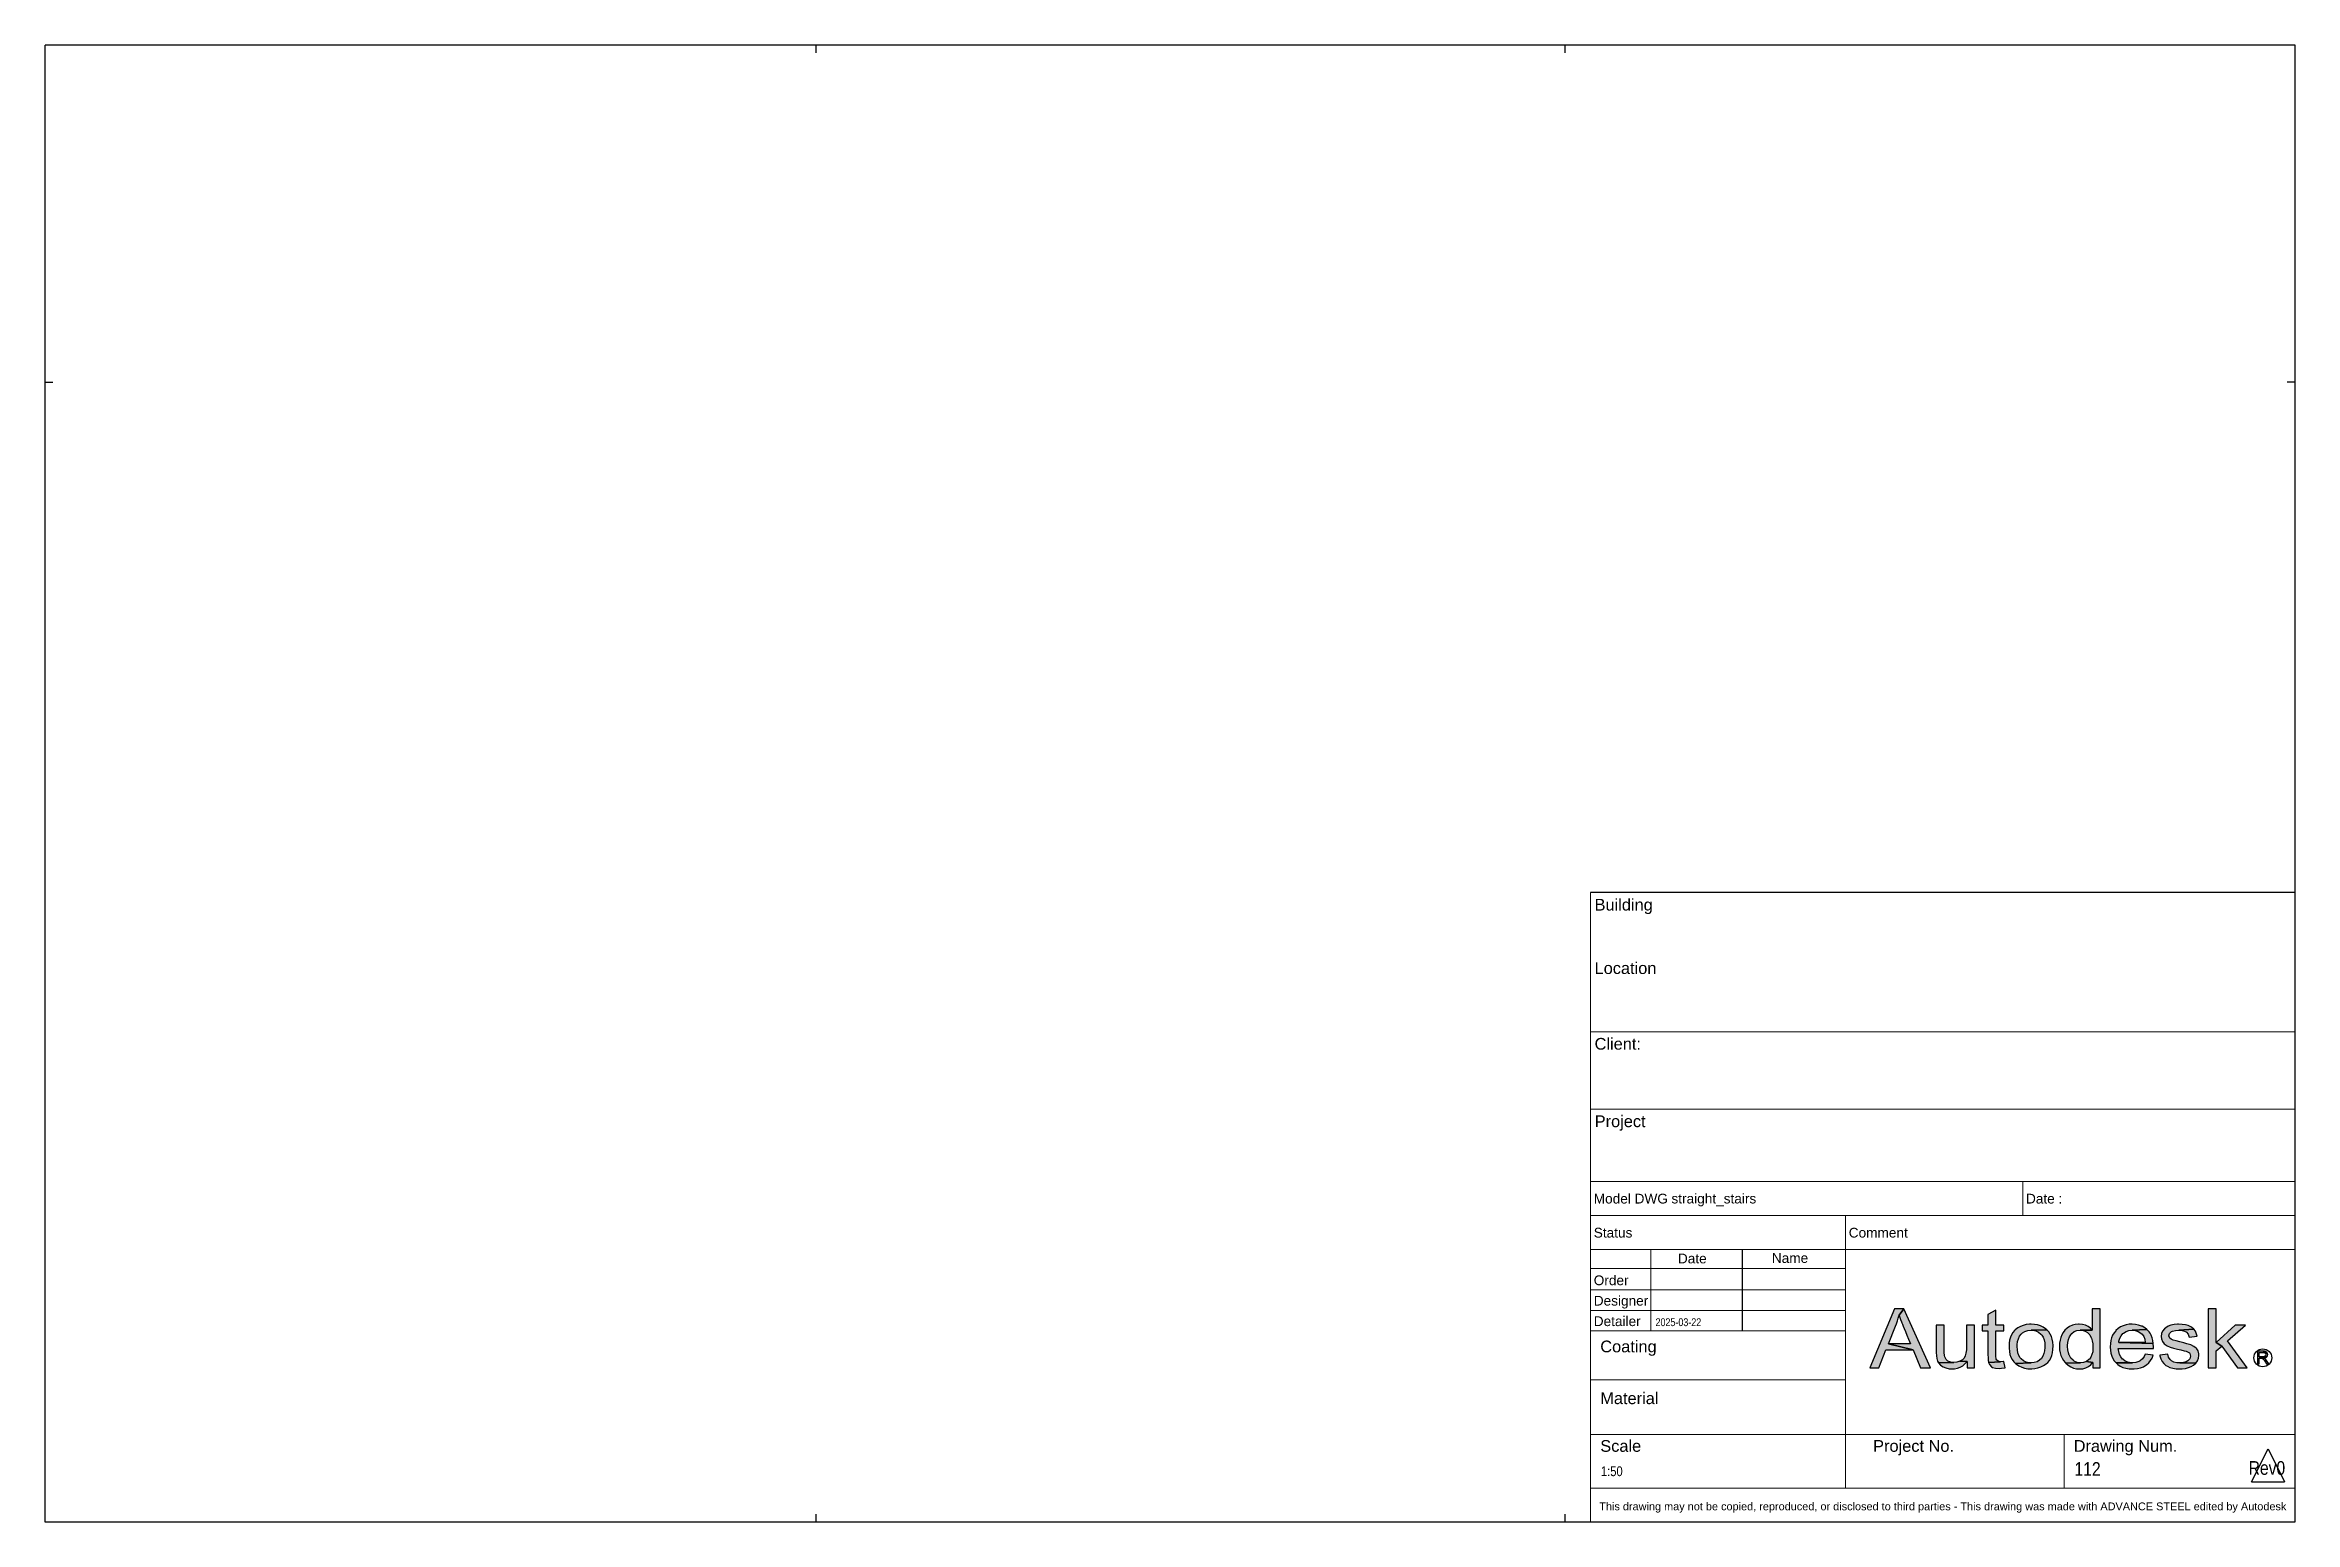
# Paper-space layout 'Layout1' of a CAD drawing. Header units: millimetres. Extents: x 0 to 577, y 0 to 378.
import ezdxf
from ezdxf.enums import TextEntityAlignment as Align

# ---------------------------------------------------------------- set-up
doc = ezdxf.new("R2010")
doc.units = ezdxf.units.MM
for name, color, linetype in [('AUTODESK_LOGO', 7, 'CONTINUOUS'), ('FRAME', 7, 'CONTINUOUS'), ('HEADER_ATRIBUTE', 7, 'CONTINUOUS'), ('HEADER_LINE', 7, 'CONTINUOUS'), ('HEADER_TEXT', 7, 'CONTINUOUS'), ('Standard', 7, 'CONTINUOUS')]:
    doc.layers.add(name, color=color, linetype=linetype)
doc.styles.add('ARIAL_1', font='arial.ttf', dxfattribs={"height": 3.5})
doc.styles.add('AS Style', font='ARIALN.TTF')

# ---------------------------------------------------------------- blocks, each defined once
blk = doc.blocks.new('HYPERSTEELPAGEFRAME')
at = {"layer": 'FRAME'}
for p, q in [((0, 378.4), (-576.6, 378.4)), ((-576.6, 378.4), (-576.6, 0)), ((-379, 376.4), (-379, 378.4)), ((-187, 376.4), (-187, 378.4)), ((0, 0), (0, 378.4)), ((-576.6, 292), (-574.6, 292)), ((0, 292), (-2, 292)), ((-576.6, 0), (0, 0)), ((-379, 0), (-379, 2)), ((-187, 0), (-187, 2))]:
    blk.add_line(p, q, dxfattribs=at)
blk = doc.blocks.new('HYPERSTEELPAGEHEADER')
at = {"layer": 'AUTODESK_LOGO'}
h = blk.add_hatch(color=256, dxfattribs=at)
h.dxf.hatch_style = 1
h.paths.add_polyline_path([(-100.23, 54.6), (-102.6, 54.6), (-108.98, 39.48), (-106.66, 39.48), (-104.82, 44.08), (-97.88, 44.08), (-104.19, 45.67), (-102.34, 50.2), (-102.11, 50.8), (-101.87, 51.51), (-101.67, 52.25), (-101.48, 53.02), (-101.43, 53.02)])
h.paths.add_polyline_path([(-100.23, 54.6), (-101.43, 53.02), (-101.32, 52.62), (-101.07, 51.86), (-100.85, 51.24), (-100.77, 51.04), (-100.62, 50.67), (-100.42, 50.19), (-100.16, 49.55), (-99.85, 48.78), (-99.47, 47.88), (-99.04, 46.84), (-98.55, 45.67), (-104.19, 45.67), (-97.88, 44.08), (-95.93, 39.48), (-93.45, 39.48)])
h.paths.add_polyline_path([(-89.9, 50.42), (-91.94, 50.42), (-91.94, 43.64), (-91.94, 43.4), (-91.89, 42.57), (-91.77, 41.85), (-91.58, 41.22), (-91.34, 40.75), (-87.4, 40.83), (-88.24, 40.93), (-88.95, 41.24), (-89.41, 41.63), (-89.75, 42.27), (-89.82, 42.69), (-89.88, 43.42), (-89.9, 44.35)])
h.paths.add_polyline_path([(-82.17, 50.42), (-84.21, 50.42), (-84.21, 44.58), (-84.22, 44.12), (-84.32, 43.24), (-84.52, 42.53), (-84.82, 41.97), (-85.23, 41.56), (-85.88, 41.18), (-83.99, 41.08), (-83.99, 39.48), (-82.17, 39.48)])
h.paths.add_polyline_path([(-85.88, 41.18), (-86.62, 40.92), (-87.4, 40.83), (-91.34, 40.75), (-90.84, 40.2), (-90.15, 39.75), (-89.44, 39.47), (-88.65, 39.28), (-87.83, 39.22), (-87.3, 39.25), (-86.52, 39.38), (-85.8, 39.63), (-85.16, 40), (-84.57, 40.49), (-84.05, 41.08), (-83.99, 41.08)])
h.paths.add_polyline_path([(-20.18, 54.6), (-22.22, 54.6), (-22.22, 39.48), (-20.18, 39.48), (-20.18, 43.83), (-18.74, 45.08), (-20.18, 45.99)])
h.paths.add_polyline_path([(-12.69, 50.42), (-15.35, 50.42), (-20.18, 45.99), (-18.74, 45.08), (-14.73, 39.48), (-12.23, 39.48), (-17.3, 46.37)])
h.paths.add_polyline_path([(-29.89, 50.67), (-30.1, 50.67), (-30.99, 50.59), (-31.79, 50.42), (-32.5, 50.15), (-33.11, 49.78), (-33.46, 49.49), (-33.94, 48.91), (-34.23, 48.25), (-34.32, 47.52), (-34.24, 46.9), (-33.97, 46.22), (-33.49, 45.62), (-33.26, 45.43), (-32.73, 45.11), (-32.02, 44.8), (-31.15, 44.53), (-30.11, 44.27), (-29.25, 44.08), (-28.41, 43.89), (-27.89, 43.75), (-27.75, 43.7), (-27.07, 43.3), (-26.98, 43.2), (-26.75, 42.5), (-26.92, 41.83), (-27.46, 41.26), (-27.85, 41.04), (-28.59, 40.82), (-29.51, 40.74), (-25.44, 40.7), (-25.01, 41.3), (-24.75, 41.96), (-24.65, 42.68), (-24.67, 43.06), (-24.84, 43.81), (-25.18, 44.4), (-25.29, 44.52), (-25.89, 44.99), (-26.66, 45.35), (-27, 45.47), (-27.68, 45.67), (-28.53, 45.89), (-29.51, 46.13), (-30.43, 46.37), (-31.24, 46.61), (-31.76, 46.81), (-32.11, 47.06), (-32.34, 47.73), (-32.2, 48.3), (-31.62, 48.79), (-31.39, 48.89), (-30.64, 49.09), (-29.73, 49.15), (-25.96, 49.43), (-26.53, 49.9), (-26.7, 50), (-27.35, 50.3), (-28.09, 50.5), (-28.93, 50.63)])
h.paths.add_polyline_path([(-25.96, 49.43), (-29.73, 49.15), (-29.38, 49.14), (-28.54, 49), (-27.89, 48.71), (-27.8, 48.64), (-27.34, 48.1), (-27.1, 47.36), (-25.1, 47.61), (-25.22, 48.16), (-25.52, 48.85)], flags=17)
h.paths.add_polyline_path([(-32.62, 43.02), (-34.65, 42.75), (-34.62, 42.58), (-34.4, 41.81), (-34.07, 41.14), (-33.62, 40.58), (-33.06, 40.11), (-32.7, 39.89), (-32.04, 39.6), (-31.29, 39.38), (-30.43, 39.27), (-29.49, 39.22), (-28.92, 39.24), (-28.05, 39.35), (-27.28, 39.54), (-26.58, 39.84), (-25.98, 40.22), (-25.44, 40.7), (-29.51, 40.74), (-30.27, 40.79), (-31.06, 40.98), (-31.68, 41.31), (-32.03, 41.64), (-32.41, 42.25)])
h.paths.add_polyline_path([(-41.72, 50.67), (-42.46, 50.64), (-43.28, 50.51), (-44.05, 50.29), (-44.72, 49.98), (-45.34, 49.56), (-45.88, 49.06), (-45.93, 49.01), (-46.37, 48.45), (-46.73, 47.84), (-47.01, 47.17), (-47.21, 46.46), (-47.32, 45.69), (-47.37, 44.86), (-47.37, 44.82), (-47.32, 43.99), (-47.2, 43.22), (-46.98, 42.51), (-46.68, 41.86), (-46.3, 41.27), (-45.84, 40.74), (-41.61, 40.74), (-42.02, 40.76), (-42.81, 40.92), (-43.52, 41.23), (-44.14, 41.71), (-44.18, 41.75), (-44.61, 42.28), (-44.95, 42.91), (-45.17, 43.65), (-45.29, 44.48), (-36.26, 44.48), (-36.27, 44.82), (-36.32, 45.71), (-45.17, 46.01), (-45.12, 46.33), (-44.92, 47.06), (-44.57, 47.72), (-44.09, 48.28), (-43.94, 48.41), (-43.3, 48.82), (-42.56, 49.07), (-41.72, 49.15), (-37.93, 49.31), (-38.52, 49.78), (-39.19, 50.14), (-39.33, 50.21), (-40.11, 50.46), (-40.9, 50.62)])
h.paths.add_polyline_path([(-37.93, 49.31), (-41.72, 49.15), (-40.96, 49.08), (-40.21, 48.83), (-39.5, 48.41), (-39.16, 48.11), (-38.76, 47.55), (-38.5, 46.84), (-38.37, 46.01), (-45.17, 46.01), (-36.32, 45.71), (-36.43, 46.52), (-36.6, 47.22), (-36.83, 47.84), (-37.12, 48.36), (-37.39, 48.72)], flags=17)
h.paths.add_polyline_path([(-38.43, 43), (-38.69, 42.43), (-39.12, 41.79), (-39.65, 41.31), (-40.02, 41.08), (-40.76, 40.84), (-41.61, 40.74), (-45.84, 40.74), (-45.39, 40.34), (-44.77, 39.94), (-44.09, 39.62), (-43.33, 39.4), (-42.5, 39.27), (-41.61, 39.22), (-41.23, 39.23), (-40.36, 39.31), (-39.58, 39.5), (-38.86, 39.77), (-38.21, 40.14), (-38.02, 40.28), (-37.46, 40.77), (-36.99, 41.35), (-36.62, 42.01), (-36.34, 42.77)])
h.paths.add_polyline_path([(-49.91, 54.6), (-51.95, 54.6), (-51.95, 49.17), (-51.99, 49.17), (-55.06, 49.15), (-54.53, 49.11), (-53.77, 48.91), (-53.14, 48.52), (-52.62, 47.96), (-52.45, 47.71), (-52.16, 47.1), (-51.94, 46.41), (-51.81, 45.63), (-51.77, 44.78), (-51.77, 44.46), (-51.85, 43.62), (-52.04, 42.88), (-52.32, 42.26), (-52.7, 41.75), (-52.84, 41.6), (-53.47, 41.13), (-51.82, 40.87), (-51.82, 39.48), (-49.91, 39.48)])
h.paths.add_polyline_path([(-55.27, 50.67), (-55.47, 50.67), (-56.3, 50.58), (-57.06, 50.39), (-57.76, 50.08), (-58.39, 49.66), (-58.95, 49.13), (-58.97, 49.11), (-59.39, 48.57), (-59.73, 47.96), (-60.01, 47.3), (-60.19, 46.58), (-60.31, 45.79), (-60.35, 44.94), (-60.31, 44.12), (-60.18, 43.36), (-59.98, 42.65), (-59.69, 41.98), (-59.32, 41.38), (-58.86, 40.82), (-58.72, 40.66), (-54.97, 40.74), (-55.08, 40.74), (-55.86, 40.88), (-56.61, 41.22), (-56.89, 41.42), (-57.41, 41.95), (-57.82, 42.65), (-57.86, 42.73), (-58.08, 43.38), (-58.22, 44.12), (-58.26, 44.94), (-58.26, 45.18), (-58.19, 46.01), (-58.04, 46.74), (-57.79, 47.41), (-57.45, 47.99), (-57.17, 48.33), (-56.59, 48.79), (-55.89, 49.06), (-55.06, 49.15), (-51.99, 49.17), (-52.4, 49.63), (-52.98, 50.09), (-53.65, 50.41), (-54.42, 50.6)])
h.paths.add_polyline_path([(-53.47, 41.13), (-54.18, 40.85), (-54.97, 40.74), (-58.72, 40.66), (-58.12, 40.15), (-57.47, 39.74), (-56.76, 39.45), (-56, 39.27), (-55.18, 39.22), (-55.17, 39.22), (-54.33, 39.28), (-53.58, 39.49), (-52.92, 39.82), (-52.34, 40.28), (-51.86, 40.87), (-51.82, 40.87)])
h.paths.add_polyline_path([(-67.65, 50.67), (-68.05, 50.66), (-68.87, 50.56), (-69.65, 50.38), (-70.37, 50.1), (-71.04, 49.73), (-71.67, 49.25), (-71.85, 49.09), (-72.29, 48.57), (-72.65, 47.99), (-72.93, 47.34), (-73.13, 46.61), (-73.25, 45.82), (-73.29, 44.94), (-73.28, 44.51), (-73.2, 43.67), (-73.05, 42.89), (-72.81, 42.21), (-72.48, 41.59), (-72.09, 41.06), (-71.61, 40.59), (-67.65, 40.74), (-68.13, 40.77), (-68.89, 40.96), (-69.58, 41.3), (-70.18, 41.81), (-70.4, 42.07), (-70.76, 42.64), (-71.01, 43.31), (-71.15, 44.07), (-71.2, 44.94), (-71.19, 45.42), (-71.09, 46.24), (-70.9, 46.96), (-70.59, 47.58), (-70.21, 48.1), (-69.86, 48.42), (-69.21, 48.83), (-68.47, 49.07), (-67.65, 49.15), (-63.6, 49.22), (-63.91, 49.48), (-64.56, 49.91), (-65.25, 50.24), (-66, 50.48), (-66.8, 50.62)])
h.paths.add_polyline_path([(-63.6, 49.22), (-67.65, 49.15), (-67.18, 49.12), (-66.42, 48.95), (-65.73, 48.61), (-65.12, 48.11), (-64.91, 47.88), (-64.56, 47.31), (-64.3, 46.65), (-64.14, 45.88), (-64.09, 45.02), (-64.1, 44.69), (-64.18, 43.89), (-64.36, 43.15), (-64.63, 42.5), (-65, 41.92), (-65.45, 41.46), (-66.06, 41.07), (-66.81, 40.83), (-67.65, 40.74), (-71.61, 40.59), (-71.39, 40.42), (-70.73, 39.99), (-70.02, 39.65), (-69.28, 39.41), (-68.49, 39.27), (-67.65, 39.22), (-67.44, 39.22), (-66.64, 39.29), (-65.87, 39.47), (-65.13, 39.73), (-64.42, 40.1), (-63.74, 40.56), (-63.35, 40.9), (-62.94, 41.4), (-62.61, 41.98), (-62.34, 42.64), (-62.16, 43.38), (-62.04, 44.21), (-62, 45.12), (-62, 45.19), (-62.06, 46.03), (-62.2, 46.8), (-62.42, 47.51), (-62.73, 48.14), (-63.12, 48.72)])
h.paths.add_polyline_path([(-76.64, 54.27), (-78.68, 53.15), (-78.68, 50.42), (-80.16, 50.42), (-80.16, 48.98), (-78.68, 48.98), (-78.68, 42.68), (-78.67, 42.28), (-78.63, 41.48), (-78.54, 40.85), (-75.5, 41.07), (-75.87, 41.09), (-76.44, 41.42), (-76.55, 41.74), (-76.64, 42.58), (-76.64, 48.98), (-74.59, 48.98), (-74.59, 50.42), (-76.64, 50.42)])
h.paths.add_polyline_path([(-74.59, 41.15), (-74.68, 41.13), (-75.5, 41.07), (-78.54, 40.85), (-78.33, 40.32), (-77.79, 39.77), (-77.52, 39.61), (-76.79, 39.4), (-75.84, 39.33), (-75.2, 39.37), (-74.31, 39.5)])
h.paths.add_polyline_path([(-8.16, 43.77), (-9.61, 43.77), (-9.61, 40.49), (-9.18, 40.49), (-9.18, 41.95), (-8.68, 41.95), (-7.92, 41.99), (-7.67, 42.04), (-7.41, 42.14), (-7.22, 42.29), (-9.18, 42.33), (-9.18, 43.41), (-8.15, 43.41), (-7.27, 43.54), (-7.5, 43.68), (-7.58, 43.71), (-7.83, 43.76)])
h.paths.add_polyline_path([(-7.27, 43.54), (-8.15, 43.41), (-8.13, 43.41), (-7.83, 43.37), (-7.61, 43.26), (-7.51, 43.14), (-7.44, 42.87), (-7.45, 42.84), (-7.53, 42.58), (-7.56, 42.54), (-7.79, 42.39), (-7.94, 42.34), (-8.25, 42.33), (-9.18, 42.33), (-7.22, 42.29), (-7.16, 42.36), (-7.04, 42.6), (-7, 42.87), (-7.03, 43.12), (-7.14, 43.37)])
h.paths.add_polyline_path([(-7.92, 41.99), (-8.68, 41.95), (-8.44, 41.93), (-8.24, 41.84), (-8.22, 41.83), (-8.02, 41.63), (-7.89, 41.44), (-7.71, 41.17), (-7.27, 40.49), (-6.73, 40.49), (-7.3, 41.39), (-7.3, 41.39), (-7.48, 41.63), (-7.66, 41.82), (-7.67, 41.83)])
for points in [[(-100.23, 54.6), (-102.6, 54.6), (-108.98, 39.48), (-106.66, 39.48), (-104.82, 44.08), (-97.88, 44.08), (-104.19, 45.67), (-102.34, 50.2), (-102.11, 50.8), (-101.87, 51.51), (-101.67, 52.25), (-101.48, 53.02), (-101.43, 53.02)], [(-100.23, 54.6), (-101.43, 53.02), (-101.32, 52.62), (-101.07, 51.86), (-100.85, 51.24), (-100.77, 51.04), (-100.62, 50.67), (-100.42, 50.19), (-100.16, 49.55), (-99.85, 48.78), (-99.47, 47.88), (-99.04, 46.84), (-98.55, 45.67), (-104.19, 45.67), (-97.88, 44.08), (-95.93, 39.48), (-93.45, 39.48)], [(-76.64, 54.27), (-78.68, 53.15), (-78.68, 50.42), (-80.16, 50.42), (-80.16, 48.98), (-78.68, 48.98), (-78.68, 42.68), (-78.67, 42.28), (-78.63, 41.48), (-78.54, 40.85), (-75.5, 41.07), (-75.87, 41.09), (-76.44, 41.42), (-76.55, 41.74), (-76.64, 42.58), (-76.64, 48.98), (-74.59, 48.98), (-74.59, 50.42), (-76.64, 50.42)], [(-49.91, 54.6), (-51.95, 54.6), (-51.95, 49.17), (-51.99, 49.17), (-55.06, 49.15), (-54.53, 49.11), (-53.77, 48.91), (-53.14, 48.52), (-52.62, 47.96), (-52.45, 47.71), (-52.16, 47.1), (-51.94, 46.41), (-51.81, 45.63), (-51.77, 44.78), (-51.77, 44.46), (-51.85, 43.62), (-52.04, 42.88), (-52.32, 42.26), (-52.7, 41.75), (-52.84, 41.6), (-53.47, 41.13), (-51.82, 40.87), (-51.82, 39.48), (-49.91, 39.48)], [(-20.18, 54.6), (-22.22, 54.6), (-22.22, 39.48), (-20.18, 39.48), (-20.18, 43.83), (-18.74, 45.08), (-20.18, 45.99)], [(-89.9, 50.42), (-91.94, 50.42), (-91.94, 43.64), (-91.94, 43.4), (-91.89, 42.57), (-91.77, 41.85), (-91.58, 41.22), (-91.34, 40.75), (-87.4, 40.83), (-88.24, 40.93), (-88.95, 41.24), (-89.41, 41.63), (-89.75, 42.27), (-89.82, 42.69), (-89.88, 43.42), (-89.9, 44.35)], [(-82.17, 50.42), (-84.21, 50.42), (-84.21, 44.58), (-84.22, 44.12), (-84.32, 43.24), (-84.52, 42.53), (-84.82, 41.97), (-85.23, 41.56), (-85.88, 41.18), (-83.99, 41.08), (-83.99, 39.48), (-82.17, 39.48)], [(-67.65, 50.67), (-68.05, 50.66), (-68.87, 50.56), (-69.65, 50.38), (-70.37, 50.1), (-71.04, 49.73), (-71.67, 49.25), (-71.85, 49.09), (-72.29, 48.57), (-72.65, 47.99), (-72.93, 47.34), (-73.13, 46.61), (-73.25, 45.82), (-73.29, 44.94), (-73.28, 44.51), (-73.2, 43.67), (-73.05, 42.89), (-72.81, 42.21), (-72.48, 41.59), (-72.09, 41.06), (-71.61, 40.59), (-67.65, 40.74), (-68.13, 40.77), (-68.89, 40.96), (-69.58, 41.3), (-70.18, 41.81), (-70.4, 42.07), (-70.76, 42.64), (-71.01, 43.31), (-71.15, 44.07), (-71.2, 44.94), (-71.19, 45.42), (-71.09, 46.24), (-70.9, 46.96), (-70.59, 47.58), (-70.21, 48.1), (-69.86, 48.42), (-69.21, 48.83), (-68.47, 49.07), (-67.65, 49.15), (-63.6, 49.22), (-63.91, 49.48), (-64.56, 49.91), (-65.25, 50.24), (-66, 50.48), (-66.8, 50.62)], [(-63.6, 49.22), (-67.65, 49.15), (-67.18, 49.12), (-66.42, 48.95), (-65.73, 48.61), (-65.12, 48.11), (-64.91, 47.88), (-64.56, 47.31), (-64.3, 46.65), (-64.14, 45.88), (-64.09, 45.02), (-64.1, 44.69), (-64.18, 43.89), (-64.36, 43.15), (-64.63, 42.5), (-65, 41.92), (-65.45, 41.46), (-66.06, 41.07), (-66.81, 40.83), (-67.65, 40.74), (-71.61, 40.59), (-71.39, 40.42), (-70.73, 39.99), (-70.02, 39.65), (-69.28, 39.41), (-68.49, 39.27), (-67.65, 39.22), (-67.44, 39.22), (-66.64, 39.29), (-65.87, 39.47), (-65.13, 39.73), (-64.42, 40.1), (-63.74, 40.56), (-63.35, 40.9), (-62.94, 41.4), (-62.61, 41.98), (-62.34, 42.64), (-62.16, 43.38), (-62.04, 44.21), (-62, 45.12), (-62, 45.19), (-62.06, 46.03), (-62.2, 46.8), (-62.42, 47.51), (-62.73, 48.14), (-63.12, 48.72)], [(-55.27, 50.67), (-55.47, 50.67), (-56.3, 50.58), (-57.06, 50.39), (-57.76, 50.08), (-58.39, 49.66), (-58.95, 49.13), (-58.97, 49.11), (-59.39, 48.57), (-59.73, 47.96), (-60.01, 47.3), (-60.19, 46.58), (-60.31, 45.79), (-60.35, 44.94), (-60.31, 44.12), (-60.18, 43.36), (-59.98, 42.65), (-59.69, 41.98), (-59.32, 41.38), (-58.86, 40.82), (-58.72, 40.66), (-54.97, 40.74), (-55.08, 40.74), (-55.86, 40.88), (-56.61, 41.22), (-56.89, 41.42), (-57.41, 41.95), (-57.82, 42.65), (-57.86, 42.73), (-58.08, 43.38), (-58.22, 44.12), (-58.26, 44.94), (-58.26, 45.18), (-58.19, 46.01), (-58.04, 46.74), (-57.79, 47.41), (-57.45, 47.99), (-57.17, 48.33), (-56.59, 48.79), (-55.89, 49.06), (-55.06, 49.15), (-51.99, 49.17), (-52.4, 49.63), (-52.98, 50.09), (-53.65, 50.41), (-54.42, 50.6)], [(-41.72, 50.67), (-42.46, 50.64), (-43.28, 50.51), (-44.05, 50.29), (-44.72, 49.98), (-45.34, 49.56), (-45.88, 49.06), (-45.93, 49.01), (-46.37, 48.45), (-46.73, 47.84), (-47.01, 47.17), (-47.21, 46.46), (-47.32, 45.69), (-47.37, 44.86), (-47.37, 44.82), (-47.32, 43.99), (-47.2, 43.22), (-46.98, 42.51), (-46.68, 41.86), (-46.3, 41.27), (-45.84, 40.74), (-41.61, 40.74), (-42.02, 40.76), (-42.81, 40.92), (-43.52, 41.23), (-44.14, 41.71), (-44.18, 41.75), (-44.61, 42.28), (-44.95, 42.91), (-45.17, 43.65), (-45.29, 44.48), (-36.26, 44.48), (-36.27, 44.82), (-36.32, 45.71), (-45.17, 46.01), (-45.12, 46.33), (-44.92, 47.06), (-44.57, 47.72), (-44.09, 48.28), (-43.94, 48.41), (-43.3, 48.82), (-42.56, 49.07), (-41.72, 49.15), (-37.93, 49.31), (-38.52, 49.78), (-39.19, 50.14), (-39.33, 50.21), (-40.11, 50.46), (-40.9, 50.62)], [(-37.93, 49.31), (-41.72, 49.15), (-40.96, 49.08), (-40.21, 48.83), (-39.5, 48.41), (-39.16, 48.11), (-38.76, 47.55), (-38.5, 46.84), (-38.37, 46.01), (-45.17, 46.01), (-36.32, 45.71), (-36.43, 46.52), (-36.6, 47.22), (-36.83, 47.84), (-37.12, 48.36), (-37.39, 48.72)], [(-29.89, 50.67), (-30.1, 50.67), (-30.99, 50.59), (-31.79, 50.42), (-32.5, 50.15), (-33.11, 49.78), (-33.46, 49.49), (-33.94, 48.91), (-34.23, 48.25), (-34.32, 47.52), (-34.24, 46.9), (-33.97, 46.22), (-33.49, 45.62), (-33.26, 45.43), (-32.73, 45.11), (-32.02, 44.8), (-31.15, 44.53), (-30.11, 44.27), (-29.25, 44.08), (-28.41, 43.89), (-27.89, 43.75), (-27.75, 43.7), (-27.07, 43.3), (-26.98, 43.2), (-26.75, 42.5), (-26.92, 41.83), (-27.46, 41.26), (-27.85, 41.04), (-28.59, 40.82), (-29.51, 40.74), (-25.44, 40.7), (-25.01, 41.3), (-24.75, 41.96), (-24.65, 42.68), (-24.67, 43.06), (-24.84, 43.81), (-25.18, 44.4), (-25.29, 44.52), (-25.89, 44.99), (-26.66, 45.35), (-27, 45.47), (-27.68, 45.67), (-28.53, 45.89), (-29.51, 46.13), (-30.43, 46.37), (-31.24, 46.61), (-31.76, 46.81), (-32.11, 47.06), (-32.34, 47.73), (-32.2, 48.3), (-31.62, 48.79), (-31.39, 48.89), (-30.64, 49.09), (-29.73, 49.15), (-25.96, 49.43), (-26.53, 49.9), (-26.7, 50), (-27.35, 50.3), (-28.09, 50.5), (-28.93, 50.63)], [(-25.96, 49.43), (-29.73, 49.15), (-29.38, 49.14), (-28.54, 49), (-27.89, 48.71), (-27.8, 48.64), (-27.34, 48.1), (-27.1, 47.36), (-25.1, 47.61), (-25.22, 48.16), (-25.52, 48.85)], [(-12.69, 50.42), (-15.35, 50.42), (-20.18, 45.99), (-18.74, 45.08), (-14.73, 39.48), (-12.23, 39.48), (-17.3, 46.37)], [(-85.88, 41.18), (-86.62, 40.92), (-87.4, 40.83), (-91.34, 40.75), (-90.84, 40.2), (-90.15, 39.75), (-89.44, 39.47), (-88.65, 39.28), (-87.83, 39.22), (-87.3, 39.25), (-86.52, 39.38), (-85.8, 39.63), (-85.16, 40), (-84.57, 40.49), (-84.05, 41.08), (-83.99, 41.08)], [(-74.59, 41.15), (-74.68, 41.13), (-75.5, 41.07), (-78.54, 40.85), (-78.33, 40.32), (-77.79, 39.77), (-77.52, 39.61), (-76.79, 39.4), (-75.84, 39.33), (-75.2, 39.37), (-74.31, 39.5)], [(-53.47, 41.13), (-54.18, 40.85), (-54.97, 40.74), (-58.72, 40.66), (-58.12, 40.15), (-57.47, 39.74), (-56.76, 39.45), (-56, 39.27), (-55.18, 39.22), (-55.17, 39.22), (-54.33, 39.28), (-53.58, 39.49), (-52.92, 39.82), (-52.34, 40.28), (-51.86, 40.87), (-51.82, 40.87)], [(-38.43, 43), (-38.69, 42.43), (-39.12, 41.79), (-39.65, 41.31), (-40.02, 41.08), (-40.76, 40.84), (-41.61, 40.74), (-45.84, 40.74), (-45.39, 40.34), (-44.77, 39.94), (-44.09, 39.62), (-43.33, 39.4), (-42.5, 39.27), (-41.61, 39.22), (-41.23, 39.23), (-40.36, 39.31), (-39.58, 39.5), (-38.86, 39.77), (-38.21, 40.14), (-38.02, 40.28), (-37.46, 40.77), (-36.99, 41.35), (-36.62, 42.01), (-36.34, 42.77)], [(-32.62, 43.02), (-34.65, 42.75), (-34.62, 42.58), (-34.4, 41.81), (-34.07, 41.14), (-33.62, 40.58), (-33.06, 40.11), (-32.7, 39.89), (-32.04, 39.6), (-31.29, 39.38), (-30.43, 39.27), (-29.49, 39.22), (-28.92, 39.24), (-28.05, 39.35), (-27.28, 39.54), (-26.58, 39.84), (-25.98, 40.22), (-25.44, 40.7), (-29.51, 40.74), (-30.27, 40.79), (-31.06, 40.98), (-31.68, 41.31), (-32.03, 41.64), (-32.41, 42.25)], [(-8.16, 43.77), (-9.61, 43.77), (-9.61, 40.49), (-9.18, 40.49), (-9.18, 41.95), (-8.68, 41.95), (-7.92, 41.99), (-7.67, 42.04), (-7.41, 42.14), (-7.22, 42.29), (-9.18, 42.33), (-9.18, 43.41), (-8.15, 43.41), (-7.27, 43.54), (-7.5, 43.68), (-7.58, 43.71), (-7.83, 43.76)], [(-7.27, 43.54), (-8.15, 43.41), (-8.13, 43.41), (-7.83, 43.37), (-7.61, 43.26), (-7.51, 43.14), (-7.44, 42.87), (-7.45, 42.84), (-7.53, 42.58), (-7.56, 42.54), (-7.79, 42.39), (-7.94, 42.34), (-8.25, 42.33), (-9.18, 42.33), (-7.22, 42.29), (-7.16, 42.36), (-7.04, 42.6), (-7, 42.87), (-7.03, 43.12), (-7.14, 43.37)], [(-7.92, 41.99), (-8.68, 41.95), (-8.44, 41.93), (-8.24, 41.84), (-8.22, 41.83), (-8.02, 41.63), (-7.89, 41.44), (-7.71, 41.17), (-7.27, 40.49), (-6.73, 40.49), (-7.3, 41.39), (-7.3, 41.39), (-7.48, 41.63), (-7.66, 41.82), (-7.67, 41.83)]]:
    blk.add_lwpolyline(points, close=True, dxfattribs=at)
blk.add_circle((-8.25, 42.06), 2.3, dxfattribs=at)
at = {"layer": 'HEADER_LINE', "lineweight": 15}
for p, q in [((-180.5, 161.25), (-180.5, 0)), ((0, 161.25), (0, 0)), ((-180.5, 125.6), (0, 125.6)), ((-180.5, 105.76), (0, 105.76)), ((-180.5, 87.27), (0, 87.27)), ((-69.73, 87.27), (-69.73, 78.54)), ((-180.5, 78.54), (0, 78.54)), ((-115.15, 78.54), (-115.15, 8.63)), ((-180.5, 69.82), (0, 69.82)), ((-165.09, 69.82), (-165.09, 48.98)), ((-180.5, 64.94), (-115.15, 64.94)), ((-180.5, 59.46), (-115.15, 59.46)), ((-180.5, 54.22), (-115.15, 54.22)), ((-180.5, 48.98), (-115.15, 48.98)), ((-180.5, 36.41), (-115.15, 36.41)), ((-180.5, 22.4), (0, 22.4)), ((-59.19, 22.4), (-59.19, 8.63)), ((-180.5, 8.63), (0, 8.63)), ((0, 0), (-180.5, 0))]:
    blk.add_line(p, q, dxfattribs=at)
at = {"layer": 'HEADER_LINE', "linetype": 'Continuous', "lineweight": 25}
blk.add_line((0, 161.25), (-180.5, 161.25), dxfattribs=at)
at = {"layer": 'HEADER_LINE'}
for p, q in [((-141.66, 69.82), (-141.66, 48.98)), ((-11.13, 10.27), (-6.89, 18.75)), ((-6.89, 18.75), (-2.65, 10.27)), ((-11.13, 10.27), (-2.65, 10.27))]:
    blk.add_line(p, q, dxfattribs=at)
at = {"layer": 'HEADER_ATRIBUTE', "linetype": 'Continuous'}
for tag, p, height, style in [('BUILDING', (-171.97, 147.28), 5, 'AS Style'), ('BUILDING_LOCATION', (-172.01, 131.46), 5, 'AS Style'), ('CLIENT', (-171.87, 112.53), 5, 'AS Style'), ('PROJECT', (-172.85, 92.8), 5, 'AS Style'), ('MODEL_DWG', (-159.8, 81.61), 2.5, 'ARIAL_1'), ('APPROVAL_STATUS', (-168.58, 72.89), 2.5, 'ARIAL_1'), ('APPROVAL_COMMENT', (-97.36, 72.89), 2.5, 'ARIAL_1'), ('DATE_ORDER', (-163.88, 60.67), 2, 'AS Style'), ('CONTRACTOR', (-140.33, 60.7), 2, 'AS Style'), ('DATE_CONSTR', (-163.88, 55.43), 2, 'AS Style'), ('DATE_DRAW', (-163.88, 50.19), 2, 'AS Style'), ('DETAILER', (-140.46, 50.19), 2, 'AS Style'), ('DESIGNER', (-140.44, 55.44), 2, 'AS Style'), ('COATING', (-177.67, 38.5), 2.5, 'AS Style'), ('MATERIAL', (-177.94, 25.89), 2.5, 'AS Style'), ('SCALE', (-177.87, 11.76), 2.5, 'AS Style'), ('PROJECT_NO', (-108.29, 11.75), 3.5, 'AS Style'), ('DRAWING_NO', (-56.5, 11.83), 3.5, 'AS Style')]:
    blk.add_attdef(tag, p, '', height=height, dxfattribs=dict(at, style=style))
for tag, height, style, p in [('PLOT_DATE', 2.5, 'ARIAL_1', (-44.75, 81.63)), ('REVISION_INDEX', 3.5, 'AS Style', (-7.2, 12.09))]:
    blk.add_attdef(tag, text='', height=height, dxfattribs=dict(at, style=style)).set_placement(p, align=Align.CENTER)
at = {"layer": 'HEADER_TEXT', "linetype": 'Continuous', "style": 'ARIAL_1'}
for s, height, p in [('Building', 3, (-179.49, 156.65)), ('Location', 3, (-179.49, 140.4)), ('Client: ', 3, (-179.49, 121.01)), ('Project', 3, (-179.46, 101.16)), ('Model DWG', 2.5, (-179.71, 81.59)), ('Date :', 2.5, (-68.94, 81.59)), ('Status', 2.5, (-179.71, 72.87)), ('Comment', 2.5, (-114.36, 72.87)), ('Order', 2.5, (-179.71, 60.67)), ('Designer', 2.5, (-179.71, 55.44)), ('Detailer', 2.5, (-179.71, 50.19)), ('Coating', 3, (-178.03, 43.47)), ('Material', 3, (-178.03, 30.2)), ('Scale', 3, (-178.03, 17.98)), ('Project No.', 3, (-108.11, 17.98)), ('Drawing Num.', 3, (-56.72, 17.98))]:
    blk.add_text(s, height=height, dxfattribs=at).set_placement(p)
for s, height, p in [('Date', 2.5, (-154.45, 66.26)), ('Name', 2.5, (-129.41, 66.38)), ('This drawing may not be copied, reproduced, or disclosed to third parties - This drawing was made with ADVANCE STEEL edited by Autodesk', 2, (-90.25, 3, 40.32))]:
    blk.add_text(s, height=height, dxfattribs=at).set_placement(p, align=Align.CENTER)

psp = doc.layouts.get("Layout1")

# ---------------------------------------------------------------- block references
at = {"layer": 'FRAME'}
psp.add_blockref('HYPERSTEELPAGEHEADER', (576.6, 0), dxfattribs=at).add_auto_attribs({'DRAWING_NO': '112', 'MODEL_DWG': 'straight_stairs', 'DATE_DRAW': '2025-03-22', 'SCALE': '1:50', 'REVISION_INDEX': 'Rev0'})
at = {"layer": 'Standard'}
psp.add_blockref('HYPERSTEELPAGEFRAME', (576.6, 0), dxfattribs=at)

doc.saveas('drawing.dxf')
